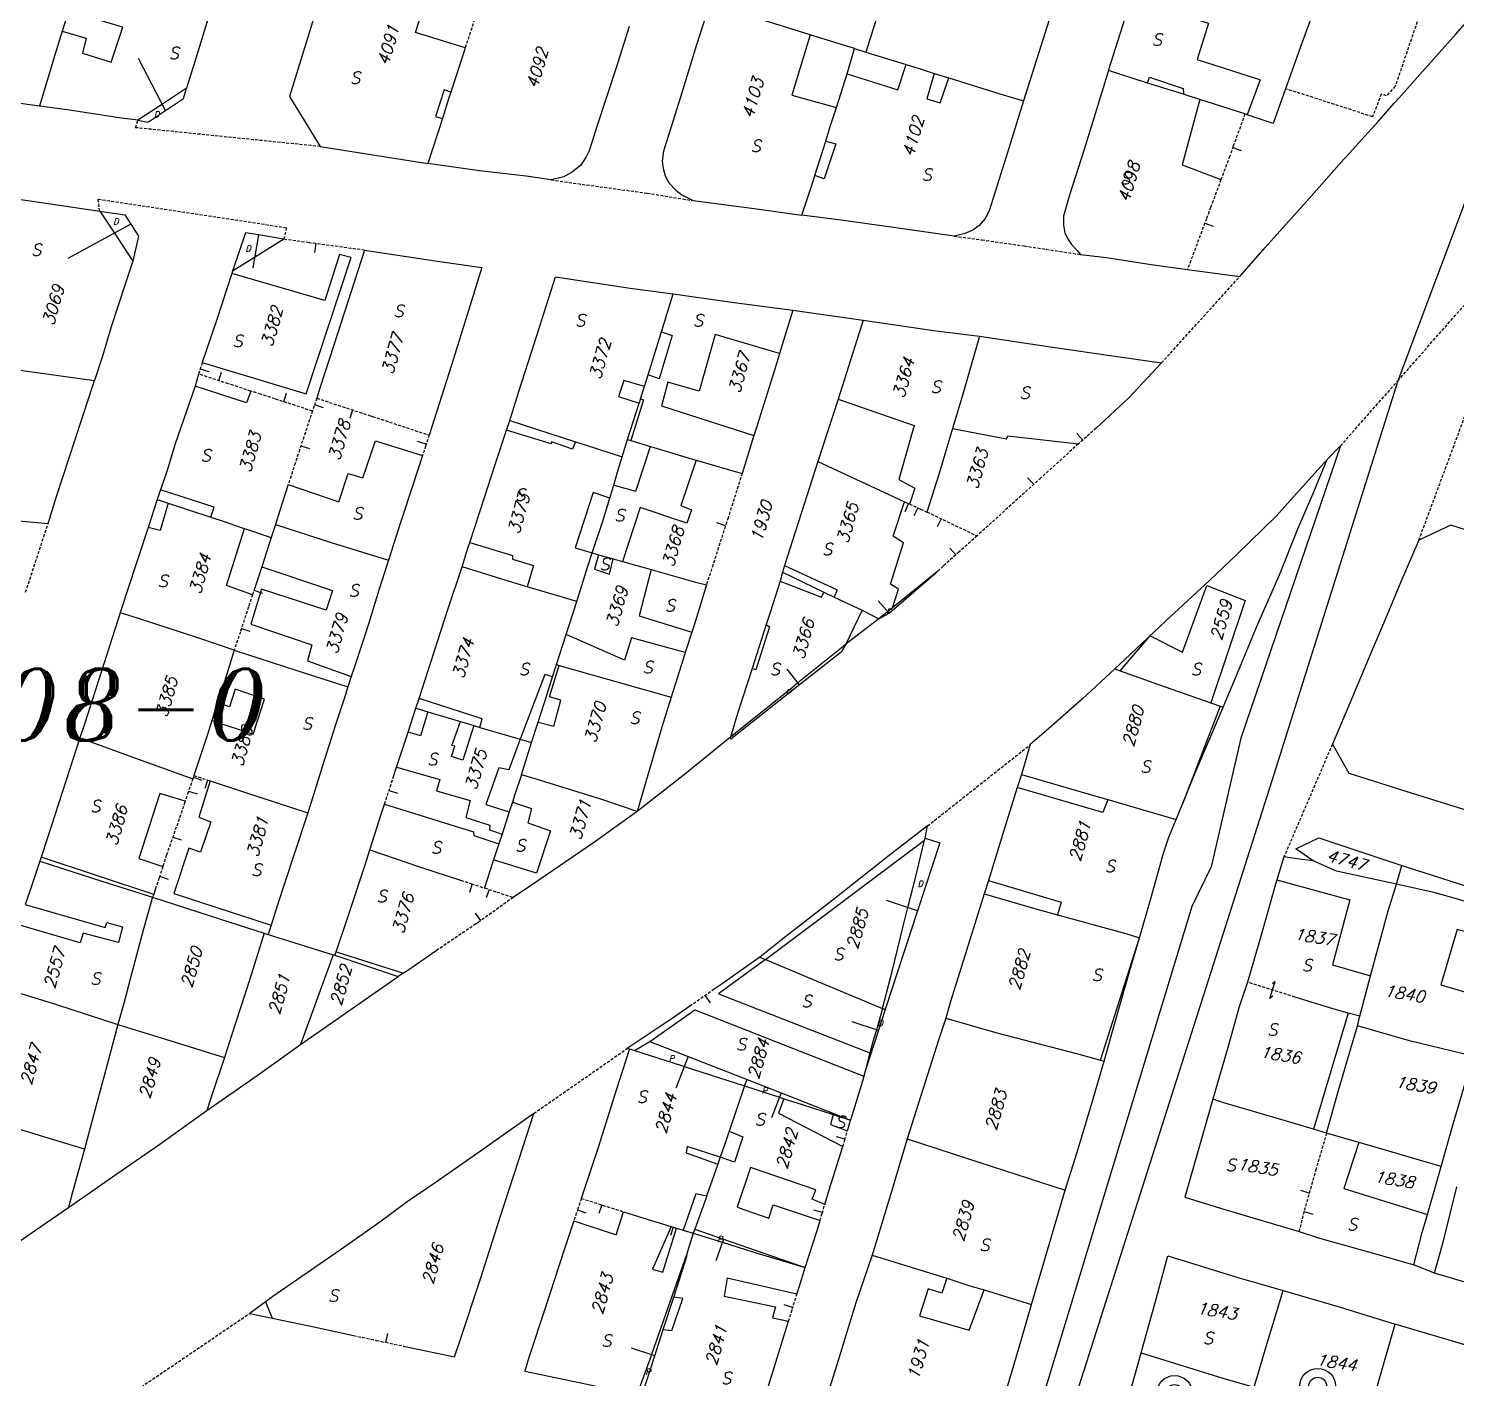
# Model space of a CAD drawing. Extents: x -334462 to -332769, y -29481 to -26664.
# Drawn here: x -333744.9 to -333625, y -28392.5 to -28279.3 of the extents above; entities that cross this region are included whole.
import ezdxf
from ezdxf.enums import TextEntityAlignment as Align

# ---------------------------------------------------------------- set-up
doc = ezdxf.new("R2010")
doc.units = 0
doc.header["$MEASUREMENT"] = 0
doc.linetypes.add('HIDDEN', pattern=[0.375, 0.25, -0.125])
for name, color, linetype in [('17', 7, 'CONTINUOUS'), ('18', 7, 'CONTINUOUS'), ('19', 7, 'CONTINUOUS'), ('DP$DIVIDING$LINE', 7, 'CONTINUOUS'), ('EASEMENT$BOUNDA$', 7, 'CONTINUOUS'), ('ENC$$ST$$A$$TEXT', 7, 'CONTINUOUS'), ('ENCRO$$AREA$TEXT', 7, 'CONTINUOUS'), ('ENCROACHED$WALL', 7, 'CONTINUOUS'), ('MAP$SHEET$BOUND$', 7, 'CONTINUOUS'), ('PARCEL$BOUNDARY', 7, 'CONTINUOUS'), ('PARCEL$NUMBER', 7, 'CONTINUOUS'), ('STATE', 7, 'CONTINUOUS'), ('STRUC$$FOOTPRINT', 7, 'CONTINUOUS')]:
    doc.layers.add(name, color=color, linetype=linetype)
doc.styles.add('ITALICT', font='ITALICT', dxfattribs={"height": 0.2})

# ---------------------------------------------------------------- blocks, each defined once
blk = doc.blocks.new('HOOK')
at = {"layer": '19', "color": 7, "linetype": 'Continuous'}
for p, q in [((0, 0.75), (-0.17, 0.5)), ((0, 0), (0, 0.75)), ((0, -0.75), (0, 0)), ((0.17, -0.5), (0, -0.75))]:
    blk.add_line(p, q, dxfattribs=at)
blk = doc.blocks.new('PUIT')
at = {"layer": 'STATE', "color": 7, "linetype": 'Continuous'}
for radius in [1.5, 0.75]:
    blk.add_circle((0, 0), radius, dxfattribs=at)

msp = doc.modelspace()

# ---------------------------------------------------------------- linework, layer by layer
at = {"layer": '17', "color": 1, "linetype": 'Continuous'}
for p, q in [((-333660.47, -28317.51), (-333660.98, -28316.96)), ((-333668.25, -28320.4), (-333668.57, -28321.08))]:
    msp.add_line(p, q, dxfattribs=at)
at = {"layer": '17', "color": 5, "linetype": 'Continuous'}
for p, q in [((-333637.34, -28376.99), (-333638.06, -28376.79)), ((-333637.78, -28378.55), (-333637.05, -28378.75))]:
    msp.add_line(p, q, dxfattribs=at)
at = {"layer": '18', "color": 1, "linetype": 'Continuous'}
for p, q in [((-333643.76, -28289.25), (-333643.05, -28289.5)), ((-333646.11, -28295.59), (-333645.4, -28295.85)), ((-333720.75, -28297.31), (-333720.85, -28298.06)), ((-333730.44, -28307.82), (-333729.73, -28308.06)), ((-333728.88, -28308.82), (-333728.65, -28308.1)), ((-333723.42, -28310.59), (-333723.19, -28309.88)), ((-333720.84, -28310.82), (-333720.13, -28311.07)), ((-333717.65, -28311.27), (-333717.88, -28311.98)), ((-333656.36, -28313.81), (-333656.86, -28313.25)), ((-333721.99, -28314.29), (-333721.28, -28314.52)), ((-333711.48, -28314.16), (-333712.19, -28313.93)), ((-333670.98, -28319.13), (-333671.3, -28319.82)), ((-333670.21, -28319.49), (-333670.53, -28320.17)), ((-333686.34, -28320.99), (-333687.06, -28320.76)), ((-333667.01, -28323.44), (-333667.51, -28322.88)), ((-333725.93, -28326.41), (-333725.22, -28326.65)), ((-333726.99, -28329.62), (-333726.27, -28329.85)), ((-333731.02, -28342.09), (-333730.31, -28342.35)), ((-333729.82, -28342.33), (-333730.05, -28343.05)), ((-333731.42, -28343.26), (-333730.71, -28343.5)), ((-333714.59, -28343.2), (-333713.87, -28343.42)), ((-333732.75, -28347.12), (-333732.04, -28347.36)), ((-333733.85, -28350.41), (-333733.14, -28350.65)), ((-333707.61, -28351.05), (-333707.84, -28351.76)), ((-333706.2, -28351.51), (-333706.44, -28352.22)), ((-333706.88, -28354.12), (-333707.32, -28353.51)), ((-333688.06, -28360.43), (-333687.64, -28361.04)), ((-333676.32, -28372.48), (-333677.04, -28372.27)), ((-333698.77, -28378.41), (-333698.06, -28378.65)), ((-333696.74, -28377.98), (-333696.97, -28378.7)), ((-333678.21, -28378.63), (-333678.93, -28378.42)), ((-333690.75, -28379.85), (-333690.97, -28380.56)), ((-333680.7, -28386.59), (-333681.41, -28386.37)), ((-333714.85, -28389.52), (-333714.7, -28388.79))]:
    msp.add_line(p, q, dxfattribs=at)
at = {"layer": 'DP$DIVIDING$LINE', "color": 30, "linetype": 'HIDDEN'}
for p, q in [((-333649.74, -28307.33), (-333643.16, -28300.08)), ((-333629.9, -28308.83), (-333621.74, -28299.54)), ((-333634.72, -28314.3), (-333629.9, -28308.83)), ((-333628.14, -28322.21), (-333623.91, -28310.82)), ((-333745.1, -28326.57), (-333743.21, -28320.8)), ((-333669.38, -28346.18), (-333660.76, -28339.36)), ((-333635.4, -28339.33), (-333639.46, -28348.78)), ((-333702.44, -28370.31), (-333694.59, -28364.85)), ((-333736.93, -28394.3), (-333726.29, -28387.09))]:
    msp.add_line(p, q, dxfattribs=at)
for points in [[(-333720.36, -28289.17), (-333735.88, -28287.59), (-333735.68, -28286.96)], [(-333700.98, -28291.97), (-333698.01, -28292.39), (-333692.92, -28293.08), (-333689.05, -28293.71)], [(-333738.88, -28294.59), (-333739.02, -28293.58), (-333723.2, -28295.98), (-333723.43, -28296.95)], [(-333667.15, -28296.69), (-333664.82, -28297), (-333661.27, -28297.51), (-333656.55, -28298.22)]]:
    msp.add_lwpolyline(points, dxfattribs=at)
at = {"layer": 'EASEMENT$BOUNDA$', "color": 3, "linetype": 'HIDDEN'}
msp.add_lwpolyline([(-333631.34, -28261.8), (-333619.64, -28265.92), (-333622.35, -28273.92), (-333623.74, -28275.38), (-333624.91, -28278.53), (-333627.92, -28277.65), (-333630.12, -28284.11), (-333630.85, -28284.92), (-333631.29, -28284.77), (-333632.02, -28286.67), (-333639.32, -28284.32)], dxfattribs=at)
at = {"layer": 'ENC$$ST$$A$$TEXT', "color": 1, "linetype": 'Continuous'}
for p, q in [((-333733.37, -28286.15), (-333735.62, -28281.78)), ((-333736.27, -28295.69), (-333741.56, -28298.56)), ((-333680.12, -28334.35), (-333681.16, -28333.02)), ((-333670.23, -28353.3), (-333672.83, -28352.45)), ((-333673.51, -28363.34), (-333675.71, -28362.62)), ((-333689.49, -28365.54), (-333690.52, -28368.18)), ((-333681.68, -28368.59), (-333682.49, -28370.69)), ((-333686.52, -28380.85), (-333687.16, -28382.69)), ((-333692.27, -28390.64), (-333694.24, -28390.01))]:
    msp.add_line(p, q, dxfattribs=at)
at = {"layer": 'ENCRO$$AREA$TEXT', "color": 5, "linetype": 'Continuous'}
for p, q in [((-333725.56, -28296.58), (-333726.04, -28299.35)), ((-333672.6, -28328.33), (-333673.52, -28327.28))]:
    msp.add_line(p, q, dxfattribs=at)
at = {"layer": 'ENCROACHED$WALL', "color": 5, "linetype": 'Continuous'}
for points in [[(-333723.43, -28296.95), (-333725.56, -28296.58), (-333726.63, -28296.4), (-333727.73, -28299.63)], [(-333673.46, -28328.8), (-333672.6, -28328.33), (-333670.76, -28326.73), (-333668.7, -28324.94)]]:
    msp.add_lwpolyline(points, dxfattribs=at)
at = {"layer": 'MAP$SHEET$BOUND$', "color": 6, "linetype": 'Continuous'}
for points in [[(-333590.75, -28221.98), (-333595.32, -28231.25), (-333608.63, -28259.93), (-333616.91, -28274.23), (-333629.9, -28308.83)], [(-333629.9, -28308.83), (-333640.49, -28342.41), (-333659.97, -28403.46), (-333669.68, -28442.41)]]:
    msp.add_lwpolyline(points, dxfattribs=at)
at = {"layer": 'PARCEL$BOUNDARY', "color": 7, "linetype": 'Continuous'}
for p, q in [((-333675.52, -28280.94), (-333674.57, -28281.25)), ((-333674.57, -28281.25), (-333671.19, -28282.29)), ((-333677.04, -28285.89), (-333676.14, -28283.08)), ((-333668.82, -28283.03), (-333667.59, -28283.41)), ((-333650.91, -28283.84), (-333654.2, -28282.8)), ((-333647.91, -28284.78), (-333650.91, -28283.84)), ((-333642.74, -28286.44), (-333646.53, -28285.22)), ((-333710.11, -28286.83), (-333711.33, -28290.6)), ((-333642.54, -28286.5), (-333642.74, -28286.44)), ((-333720.36, -28289.17), (-333711.33, -28290.6)), ((-333678.85, -28291.61), (-333677.93, -28288.71)), ((-333727.73, -28299.63), (-333727.8, -28299.83)), ((-333647.56, -28299.48), (-333643.16, -28300.08)), ((-333691.72, -28304.71), (-333690.74, -28301.54)), ((-333680.69, -28302.91), (-333681.81, -28306.54)), ((-333680.69, -28302.91), (-333674.8, -28303.74)), ((-333674.8, -28303.74), (-333676.89, -28310.36)), ((-333730.59, -28308.26), (-333730.87, -28309.28)), ((-333693.15, -28309.31), (-333692.84, -28308.34)), ((-333693.47, -28310.35), (-333693.15, -28309.31)), ((-333694.57, -28313.76), (-333693.58, -28310.71)), ((-333676.89, -28310.36), (-333678.59, -28315.61)), ((-333704.73, -28312.97), (-333704.46, -28312.16)), ((-333704.46, -28312.16), (-333698.95, -28313.94)), ((-333683.96, -28313.42), (-333684.95, -28316.6)), ((-333695.01, -28315.21), (-333694.57, -28313.76)), ((-333694.57, -28313.76), (-333694.28, -28313.85)), ((-333694.28, -28313.85), (-333692.63, -28314.34)), ((-333635.84, -28315.43), (-333634.72, -28314.3)), ((-333688.81, -28315.48), (-333684.95, -28316.6)), ((-333678.59, -28315.61), (-333681.39, -28324.34)), ((-333696.06, -28318.67), (-333695.73, -28317.58)), ((-333734.05, -28318.78), (-333734.82, -28321.13)), ((-333734.05, -28318.78), (-333733.13, -28319.1)), ((-333733.13, -28319.1), (-333729.54, -28320.28)), ((-333724.13, -28320.88), (-333724.49, -28321.99)), ((-333726.73, -28321.22), (-333724.49, -28321.99)), ((-333724.49, -28321.99), (-333725.28, -28324.45)), ((-333697.54, -28323.27), (-333697, -28323.43)), ((-333725.28, -28324.45), (-333725.86, -28326.2)), ((-333697, -28323.43), (-333695.78, -28323.77)), ((-333695.78, -28323.77), (-333695, -28323.99)), ((-333695, -28323.99), (-333692.59, -28324.67)), ((-333681.39, -28324.34), (-333681.57, -28324.9)), ((-333681.57, -28324.9), (-333681.77, -28325.65)), ((-333681.57, -28324.9), (-333678.08, -28326.58)), ((-333668.7, -28324.94), (-333672.33, -28327.88)), ((-333698.83, -28327.34), (-333702.99, -28326.11)), ((-333678.08, -28326.58), (-333677.23, -28326.98)), ((-333699.72, -28330.13), (-333698.83, -28327.34)), ((-333677.23, -28326.98), (-333674.86, -28328.09)), ((-333672.33, -28327.88), (-333673.46, -28328.8)), ((-333673.46, -28328.8), (-333676.23, -28330.94)), ((-333674.86, -28328.09), (-333673.46, -28328.8)), ((-333700.52, -28332.65), (-333699.72, -28330.13)), ((-333689.17, -28329.91), (-333689.72, -28331.64)), ((-333682.94, -28329.29), (-333684.12, -28332.96)), ((-333700.86, -28333.67), (-333700.52, -28332.65)), ((-333700.52, -28332.65), (-333700.32, -28332.71)), ((-333700.32, -28332.71), (-333690.91, -28335.38)), ((-333717.76, -28333.64), (-333718.04, -28334.51)), ((-333653.66, -28332.99), (-333653.21, -28333.16)), ((-333728.99, -28335.85), (-333729.47, -28337.34)), ((-333712.99, -28338.31), (-333712.34, -28336.31)), ((-333712.34, -28336.31), (-333712.07, -28335.49)), ((-333712.34, -28336.31), (-333711.33, -28336.61)), ((-333645.61, -28335.85), (-333644.83, -28336.12)), ((-333644.83, -28336.12), (-333644.58, -28336.21)), ((-333711.33, -28336.61), (-333708.59, -28337.42)), ((-333708.59, -28337.42), (-333707.46, -28337.76)), ((-333702.63, -28339.19), (-333702.08, -28337.47)), ((-333707.46, -28337.76), (-333706.97, -28337.91)), ((-333706.97, -28337.91), (-333703.59, -28338.91)), ((-333703.59, -28338.91), (-333702.63, -28339.19)), ((-333703.47, -28341.9), (-333702.63, -28339.19)), ((-333660.76, -28339.36), (-333661.51, -28341.87)), ((-333714.26, -28342.19), (-333713.96, -28341.24)), ((-333661.51, -28341.87), (-333661.86, -28342.96)), ((-333704.24, -28344.19), (-333704.5, -28345.01)), ((-333654.26, -28343.97), (-333648.5, -28345.64)), ((-333648.5, -28345.64), (-333648, -28344.4)), ((-333704.5, -28345.01), (-333705.1, -28346.87)), ((-333705.1, -28346.87), (-333705.37, -28347.69)), ((-333669.63, -28347.37), (-333669.59, -28347.2)), ((-333669.59, -28347.2), (-333669.38, -28346.18)), ((-333705.37, -28347.69), (-333705.81, -28349.03)), ((-333743.8, -28348.81), (-333743.92, -28349.15)), ((-333639.46, -28348.78), (-333640.07, -28350.72)), ((-333630.01, -28351.07), (-333629.56, -28349.5)), ((-333664.28, -28350.76), (-333664.62, -28351.88)), ((-333734.35, -28351.94), (-333734.44, -28352.17)), ((-333734.16, -28351.35), (-333734.35, -28351.94)), ((-333725.07, -28355.17), (-333724.73, -28355.29)), ((-333724.48, -28354.5), (-333724.73, -28355.29)), ((-333724.73, -28355.29), (-333719.27, -28357.01)), ((-333719.13, -28357.03), (-333719.03, -28356.74)), ((-333719.27, -28357.01), (-333722.03, -28364.53)), ((-333719.27, -28357.01), (-333719.13, -28357.03)), ((-333719.13, -28357.03), (-333713.82, -28358.82)), ((-333683.47, -28357.2), (-333683, -28357.4)), ((-333722.03, -28364.53), (-333713.82, -28358.82)), ((-333713.39, -28358.54), (-333713.82, -28358.82)), ((-333633.08, -28362.16), (-333634.06, -28361.89)), ((-333633.29, -28362.96), (-333633.08, -28362.16)), ((-333694.59, -28364.85), (-333694.4, -28364.9)), ((-333694.4, -28364.9), (-333693.99, -28365.03)), ((-333674.22, -28365.22), (-333674.63, -28366.77)), ((-333654.86, -28365.83), (-333654.56, -28365.91)), ((-333674.63, -28366.77), (-333674.74, -28367.17)), ((-333684.74, -28368), (-333686.03, -28371.81)), ((-333677.31, -28370.4), (-333675.85, -28370.87)), ((-333676.11, -28371.78), (-333675.85, -28370.87)), ((-333635.89, -28371.96), (-333636.98, -28371.63)), ((-333633.18, -28372.75), (-333635.89, -28371.96)), ((-333686.99, -28374.56), (-333687.94, -28377.26)), ((-333686.79, -28373.99), (-333686.99, -28374.56)), ((-333660.66, -28386.35), (-333657.84, -28376.75)), ((-333690.45, -28379.94), (-333689.89, -28380.11)), ((-333689.89, -28380.11), (-333689.05, -28380.37)), ((-333689.05, -28380.37), (-333689.62, -28382.17)), ((-333688.92, -28380.01), (-333689.05, -28380.37)), ((-333674.03, -28382.2), (-333667.76, -28384.14)), ((-333626.82, -28383.72), (-333628.56, -28383.01)), ((-333664.64, -28385.11), (-333660.66, -28386.35)), ((-333724.95, -28386.12), (-333726.29, -28387.09)), ((-333726.29, -28387.09), (-333724.4, -28387.48))]:
    msp.add_line(p, q, dxfattribs=at)
at = {"layer": 'PARCEL$BOUNDARY', "color": 2, "linetype": 'HIDDEN'}
for p, q in [((-333687.29, -28359.89), (-333689.35, -28361.32)), ((-333638.53, -28360.54), (-333642.53, -28359.29))]:
    msp.add_line(p, q, dxfattribs=at)
at = {"layer": 'PARCEL$BOUNDARY', "color": 7, "linetype": 'Continuous'}
for points in [[(-333670.92, -28269.64), (-333672.06, -28273.45), (-333673.43, -28277.62), (-333674.57, -28281.25)], [(-333670.92, -28269.64), (-333667.76, -28270.66), (-333661.31, -28272.72), (-333660.21, -28273.06), (-333659.72, -28273.37), (-333659.2, -28273.84), (-333658.8, -28274.55), (-333658.58, -28275.21), (-333658.51, -28275.94), (-333658.65, -28276.83), (-333659.54, -28279.69), (-333661.32, -28285.34)], [(-333718.7, -28271.19), (-333722.95, -28284.98), (-333720.36, -28289.17)], [(-333728.34, -28274.2), (-333729.57, -28277.76), (-333730.72, -28281.5), (-333731.6, -28284.28)], [(-333635.93, -28274.68), (-333636.36, -28276.1), (-333637.98, -28280.59), (-333638.1, -28280.9), (-333639.32, -28284.32)], [(-333687.67, -28277.16), (-333688.77, -28280.64), (-333690.12, -28285.04), (-333691.54, -28289.57), (-333691.67, -28290.41), (-333691.59, -28291.02), (-333691.41, -28291.63), (-333691.07, -28292.24), (-333690.52, -28292.83), (-333690, -28293.23), (-333689.05, -28293.71)], [(-333679.25, -28279.79), (-333683.91, -28278.34), (-333687.67, -28277.16)], [(-333654.2, -28282.8), (-333652.99, -28279.01), (-333652.29, -28276.78)], [(-333643.16, -28300.08), (-333641.05, -28297.63), (-333637.36, -28293.54), (-333634.4, -28290.21), (-333633.93, -28289.69), (-333632.96, -28288.62), (-333631.54, -28287.05), (-333630.22, -28285.53), (-333629.8, -28285.08), (-333628.06, -28283.13), (-333625.02, -28279.74), (-333622.58, -28276.95)], [(-333741.5, -28277.82), (-333741.53, -28277.93), (-333742.02, -28279.49)], [(-333742.02, -28279.49), (-333742.78, -28281.94), (-333743.94, -28285.79)], [(-333694.44, -28279.11), (-333695.52, -28282.57), (-333697.12, -28287.4), (-333697.78, -28289.53), (-333698.07, -28290.08), (-333698.52, -28290.75), (-333699.18, -28291.3), (-333699.92, -28291.72), (-333700.98, -28291.97)], [(-333675.52, -28280.94), (-333679.07, -28279.85), (-333679.25, -28279.79)], [(-333708.19, -28280.88), (-333708.29, -28281.18), (-333709.4, -28284.6)], [(-333676.14, -28283.08), (-333675.95, -28282.47), (-333675.52, -28280.94)], [(-333671.19, -28282.29), (-333670, -28282.65), (-333668.82, -28283.03)], [(-333667.59, -28283.41), (-333663.32, -28284.75), (-333661.32, -28285.34)], [(-333654.2, -28282.8), (-333655.1, -28285.69), (-333656.24, -28289.43), (-333657.48, -28293.24), (-333657.97, -28295), (-333657.98, -28295.78), (-333657.85, -28296.43), (-333657.6, -28296.92), (-333657.29, -28297.38), (-333656.82, -28297.89), (-333656.55, -28298.22)], [(-333743.94, -28285.79), (-333749.18, -28285.06), (-333753.32, -28284.47)], [(-333731.6, -28284.28), (-333733.69, -28285.66), (-333734.17, -28285.98), (-333735.68, -28286.96)], [(-333709.4, -28284.6), (-333709.56, -28285.08), (-333710.11, -28286.83)], [(-333646.53, -28285.22), (-333647.5, -28284.91), (-333647.91, -28284.78)], [(-333639.32, -28284.32), (-333640.37, -28287.25), (-333642.54, -28286.5)], [(-333735.68, -28286.96), (-333737.04, -28286.78), (-333741.62, -28286.1), (-333743.94, -28285.79)], [(-333677.93, -28288.71), (-333677.55, -28287.49), (-333677.04, -28285.89)], [(-333661.32, -28285.34), (-333662.93, -28290.48), (-333664.21, -28294.57), (-333664.54, -28295.22), (-333665.05, -28295.81), (-333665.57, -28296.19), (-333666.26, -28296.48), (-333667.15, -28296.69)], [(-333700.98, -28291.97), (-333703.09, -28291.67), (-333707, -28291.2), (-333711.33, -28290.6)], [(-333679.95, -28294.94), (-333678.97, -28291.98), (-333678.85, -28291.61)], [(-333748.82, -28293.14), (-333744.52, -28293.75), (-333738.88, -28294.59)], [(-333689.05, -28293.71), (-333683.94, -28294.37), (-333679.95, -28294.94)], [(-333738.88, -28294.59), (-333737.59, -28296.53), (-333736.11, -28298.79)], [(-333667.15, -28296.69), (-333672.44, -28295.95), (-333676.65, -28295.35), (-333679.95, -28294.94)], [(-333723.43, -28296.95), (-333725.89, -28298.48), (-333727.73, -28299.63)], [(-333716.64, -28297.87), (-333717.77, -28301.33), (-333719.22, -28305.83), (-333720.39, -28309.44), (-333720.66, -28310.29)], [(-333716.64, -28297.87), (-333710.51, -28298.78), (-333706.79, -28299.31), (-333707.92, -28302.94), (-333709.36, -28307.52), (-333711.22, -28313.39)], [(-333736.11, -28298.79), (-333736.71, -28300.64), (-333737.91, -28304.29), (-333738.64, -28306.75), (-333739.33, -28308.81)], [(-333656.55, -28298.22), (-333654.37, -28298.49), (-333650.61, -28299.07), (-333647.56, -28299.48)], [(-333727.8, -28299.83), (-333729.06, -28303.69), (-333730.27, -28307.3)], [(-333704.46, -28312.16), (-333703.72, -28309.81), (-333702.35, -28305.56), (-333700.62, -28300.1), (-333694.34, -28301.05), (-333690.74, -28301.54)], [(-333690.74, -28301.54), (-333685.61, -28302.25), (-333680.69, -28302.91)], [(-333674.8, -28303.74), (-333668.66, -28304.63), (-333665.01, -28305.09)], [(-333692.84, -28308.34), (-333691.89, -28305.26), (-333691.72, -28304.71)], [(-333665.01, -28305.09), (-333666.49, -28310.15), (-333667.29, -28312.83)], [(-333665.01, -28305.09), (-333659.06, -28305.97), (-333653.65, -28306.77), (-333649.74, -28307.33)], [(-333681.81, -28306.54), (-333682.1, -28307.48), (-333683.7, -28312.57), (-333683.96, -28313.42)], [(-333649.74, -28307.33), (-333652.49, -28310.26), (-333655.24, -28312.79)], [(-333747.13, -28307.71), (-333744.97, -28308.02), (-333739.33, -28308.81)], [(-333743.21, -28320.8), (-333742.51, -28318.53), (-333739.33, -28308.81)], [(-333730.87, -28309.28), (-333732.54, -28314.11), (-333733.24, -28316.44), (-333733.78, -28317.97)], [(-333693.58, -28310.71), (-333693.52, -28310.53), (-333693.47, -28310.35)], [(-333707.82, -28322.39), (-333706.98, -28319.83), (-333705.65, -28315.77), (-333704.73, -28312.97)], [(-333667.29, -28312.83), (-333668.45, -28316.68), (-333669.43, -28319.84)], [(-333698.95, -28313.94), (-333698.12, -28314.21), (-333695.01, -28315.21)], [(-333692.63, -28314.34), (-333689.41, -28315.31), (-333688.81, -28315.48)], [(-333634.72, -28314.3), (-333643.07, -28338.83), (-333645.58, -28349.61), (-333647.2, -28352.95), (-333660.24, -28395.86), (-333663.57, -28404.65), (-333667.52, -28411.53), (-333669.19, -28421.64), (-333670.16, -28425.76), (-333672.85, -28435.91), (-333676.52, -28444.54), (-333676.92, -28445.26), (-333678.66, -28448.13)], [(-333711.78, -28315.11), (-333712.59, -28317.59), (-333713.6, -28320.63), (-333714.64, -28323.88)], [(-333695.73, -28317.58), (-333695.43, -28316.59), (-333695.01, -28315.21)], [(-333678.59, -28315.61), (-333672.22, -28318.57), (-333671.31, -28318.99)], [(-333635.84, -28315.43), (-333638.41, -28318.28), (-333640.13, -28320.2), (-333643.43, -28323.41), (-333645.7, -28325.58), (-333649.41, -28329), (-333652.86, -28332.24), (-333653.66, -28332.99)], [(-333644.58, -28336.21), (-333643.51, -28333.69), (-333641.76, -28329.51), (-333639.85, -28325.11), (-333638.31, -28321.25), (-333636.96, -28318.16), (-333635.84, -28315.43)], [(-333733.78, -28317.97), (-333733.8, -28318.04), (-333734.05, -28318.78)], [(-333723.05, -28317.52), (-333723.77, -28319.72), (-333724.13, -28320.88)], [(-333697.54, -28323.27), (-333696.65, -28320.6), (-333696.06, -28318.67)], [(-333752.84, -28319.86), (-333745.67, -28320.58), (-333743.21, -28320.8)], [(-333729.54, -28320.28), (-333728.42, -28320.65), (-333726.84, -28321.19), (-333726.73, -28321.22)], [(-333724.13, -28320.88), (-333719.45, -28322.39), (-333714.64, -28323.88)], [(-333734.82, -28321.13), (-333735.63, -28323.61), (-333736.65, -28326.73), (-333737.15, -28328.29)], [(-333635.4, -28339.33), (-333634.01, -28341.75), (-333628.78, -28343.4), (-333620.99, -28345.83), (-333618.39, -28346.79), (-333613.12, -28348.48), (-333611.53, -28348.97), (-333608.95, -28347.77), (-333607.75, -28344.03), (-333606.39, -28339.6), (-333605.81, -28337.55), (-333604.72, -28334.08), (-333603.65, -28330.52), (-333603.57, -28330.18), (-333603.87, -28329.55), (-333604.98, -28327.31), (-333606.03, -28327.01), (-333611.39, -28325.44), (-333614.43, -28324.42), (-333619.66, -28322.79), (-333625.45, -28320.93), (-333628.14, -28322.21)], [(-333708.45, -28324.43), (-333707.97, -28322.86), (-333707.82, -28322.39)], [(-333698.83, -28327.34), (-333697.91, -28324.38), (-333697.54, -28323.27)], [(-333628.14, -28322.21), (-333629.58, -28325.49), (-333631.19, -28329.4), (-333632.02, -28331.35), (-333633.7, -28335.35), (-333635.4, -28339.33)], [(-333714.64, -28323.88), (-333715.44, -28326.4), (-333716.32, -28329.24), (-333717.49, -28332.83), (-333717.76, -28333.64)], [(-333712.07, -28335.49), (-333711.06, -28332.35), (-333709.66, -28328.01), (-333708.45, -28324.43)], [(-333702.99, -28326.11), (-333704.75, -28325.59), (-333708.45, -28324.43)], [(-333692.59, -28324.67), (-333688.87, -28325.72), (-333687.94, -28325.94)], [(-333681.77, -28325.65), (-333682.6, -28328.26), (-333682.94, -28329.29)], [(-333687.94, -28325.94), (-333688.96, -28329.25), (-333689.17, -28329.91)], [(-333737.15, -28328.29), (-333740.12, -28337.56), (-333740.55, -28338.8)], [(-333727.58, -28331.43), (-333730.56, -28330.44), (-333735.72, -28328.76), (-333737.15, -28328.29)], [(-333727.58, -28331.43), (-333728.25, -28333.53), (-333728.47, -28334.24), (-333728.99, -28335.85)], [(-333727.58, -28331.43), (-333722.42, -28333.11), (-333720.94, -28333.59), (-333718.04, -28334.51)], [(-333689.72, -28331.64), (-333689.75, -28331.73), (-333690.07, -28332.71), (-333690.91, -28335.38)], [(-333676.23, -28330.94), (-333676.63, -28331.26), (-333680.26, -28334.17), (-333680.73, -28334.56), (-333685.93, -28338.74)], [(-333702.08, -28337.47), (-333701.35, -28335.21), (-333700.86, -28333.67)], [(-333684.12, -28332.96), (-333685.33, -28336.75), (-333685.93, -28338.74)], [(-333653.66, -28332.99), (-333656.41, -28335.54), (-333659.43, -28338.21), (-333660.76, -28339.36)], [(-333653.21, -28333.16), (-333650, -28334.32), (-333645.61, -28335.85)], [(-333718.04, -28334.51), (-333718.39, -28335.59), (-333719.09, -28337.71), (-333720.17, -28341.13), (-333721.08, -28344.01), (-333721.41, -28345.09)], [(-333690.91, -28335.38), (-333691.69, -28337.9), (-333693.76, -28344.96)], [(-333648, -28344.4), (-333646.93, -28341.73), (-333645.61, -28338.64), (-333644.58, -28336.21)], [(-333729.47, -28337.34), (-333729.84, -28338.5), (-333730.97, -28341.96)], [(-333740.55, -28338.8), (-333741.73, -28342.43), (-333743.27, -28347.17), (-333743.8, -28348.81)], [(-333740.55, -28338.8), (-333736.49, -28340.26), (-333731.06, -28342.22)], [(-333713.96, -28341.24), (-333713.88, -28340.99), (-333712.99, -28338.31)], [(-333685.93, -28338.74), (-333689.94, -28341.97), (-333693.76, -28344.96)], [(-333729.61, -28342.4), (-333726.9, -28343.29), (-333721.41, -28345.09)], [(-333703.47, -28341.9), (-333704.03, -28343.54), (-333704.24, -28344.19)], [(-333693.76, -28344.96), (-333696.73, -28343.97), (-333702.32, -28342.24), (-333703.47, -28341.9)], [(-333661.51, -28341.87), (-333654.96, -28343.76), (-333654.26, -28343.97)], [(-333661.86, -28342.96), (-333662.88, -28346.19), (-333664.28, -28350.76)], [(-333716.2, -28348.2), (-333715.19, -28345.04), (-333714.96, -28344.35)], [(-333721.41, -28345.09), (-333722.59, -28348.63), (-333723.97, -28352.9), (-333724.48, -28354.5)], [(-333693.76, -28344.96), (-333697.44, -28347.59), (-333702.55, -28351.11), (-333704.16, -28352.18)], [(-333651.59, -28355.56), (-333650.66, -28352.38), (-333649.57, -28348.48), (-333649.13, -28347.12), (-333648.5, -28345.64)], [(-333669.38, -28346.18), (-333672.73, -28348.76), (-333677.04, -28352.16), (-333681.27, -28355.47), (-333683.47, -28357.2)], [(-333637.01, -28349.12), (-333638.46, -28348.1), (-333636.54, -28347.18), (-333629.56, -28349.5)], [(-333719.03, -28356.74), (-333718.11, -28354.02), (-333716.6, -28349.44), (-333716.2, -28348.2)], [(-333716.2, -28348.2), (-333711.94, -28349.63), (-333708.58, -28350.73)], [(-333673.16, -28361.49), (-333672.33, -28358.28), (-333671.43, -28354.6), (-333671.03, -28353.04), (-333670.43, -28350.66), (-333669.63, -28347.37)], [(-333743.92, -28349.15), (-333744.77, -28351.73), (-333745.13, -28352.79)], [(-333743.92, -28349.15), (-333738.69, -28350.82), (-333734.44, -28352.17)], [(-333705.81, -28349.03), (-333706.12, -28349.97), (-333706.57, -28351.39)], [(-333637.01, -28349.12), (-333638.15, -28348.97), (-333639.46, -28348.78)], [(-333630.01, -28351.07), (-333635.05, -28349.98), (-333637.01, -28349.12)], [(-333629.56, -28349.5), (-333627.11, -28350.28), (-333622.5, -28351.76), (-333617.97, -28353.25), (-333613.47, -28354.68), (-333606.92, -28356.73), (-333602.69, -28358.1), (-333597.98, -28359.67)], [(-333640.07, -28350.72), (-333640.18, -28351.06), (-333641.33, -28355.15), (-333642.53, -28359.29)], [(-333664.62, -28351.88), (-333665.98, -28356.2), (-333667.46, -28360.92), (-333667.85, -28362.32)], [(-333664.62, -28351.88), (-333659.89, -28353.26), (-333658.47, -28353.65)], [(-333632.19, -28358.76), (-333630.72, -28353.31), (-333630.01, -28351.07)], [(-333620.28, -28354.04), (-333620.52, -28353.85), (-333622.64, -28353.02), (-333624.78, -28352.36), (-333626.77, -28351.81), (-333630.01, -28351.07)], [(-333734.44, -28352.17), (-333735.24, -28354.94), (-333736.17, -28358.4), (-333736.84, -28360.97), (-333737.36, -28362.84)], [(-333734.44, -28352.17), (-333728.73, -28354.01), (-333725.07, -28355.17)], [(-333658.47, -28353.65), (-333652.74, -28355.21), (-333651.59, -28355.56)], [(-333725.07, -28355.17), (-333726.31, -28359.13), (-333727.81, -28363.78), (-333728.4, -28365.62)], [(-333654.56, -28365.91), (-333653.64, -28362.61), (-333652.35, -28358.11), (-333651.59, -28355.56)], [(-333710.62, -28356.65), (-333710.63, -28356.66), (-333712.93, -28358.26), (-333713.39, -28358.54)], [(-333683.47, -28357.2), (-333686.62, -28359.43), (-333687.29, -28359.89)], [(-333683, -28357.4), (-333678.59, -28359.24), (-333673.16, -28361.49)], [(-333633.08, -28362.16), (-333632.63, -28360.36), (-333632.19, -28358.76)], [(-333747.44, -28359.67), (-333742.51, -28361.18), (-333737.36, -28362.84)], [(-333642.53, -28359.29), (-333643.21, -28361.37), (-333644.18, -28364.77), (-333645.42, -28369.1)], [(-333689.35, -28361.32), (-333690.75, -28362.29), (-333694.59, -28364.85)], [(-333673.16, -28361.49), (-333673.68, -28363.28), (-333673.89, -28363.99), (-333674.22, -28365.22)], [(-333634.06, -28361.89), (-333635.54, -28361.48), (-333638.53, -28360.54)], [(-333737.36, -28362.84), (-333738.28, -28366.32), (-333739.47, -28370.69), (-333740.15, -28373.3)], [(-333737.36, -28362.84), (-333732.9, -28364.21), (-333728.4, -28365.62)], [(-333667.85, -28362.32), (-333668.46, -28364.17), (-333671.09, -28372.45)], [(-333667.85, -28362.32), (-333663.57, -28363.54), (-333656.89, -28365.28), (-333654.86, -28365.83)], [(-333635.89, -28371.96), (-333634.91, -28368.47), (-333633.29, -28362.96)], [(-333623.6, -28365.5), (-333628.93, -28364.22), (-333633.29, -28362.96)], [(-333729.88, -28370.05), (-333725.65, -28367.13), (-333722.03, -28364.53)], [(-333694.4, -28364.9), (-333695.5, -28368.26), (-333697.04, -28373.16), (-333698.45, -28377.44)], [(-333693.99, -28365.03), (-333690.03, -28366.3), (-333689.81, -28366.37), (-333684.74, -28368)], [(-333728.4, -28365.62), (-333729.56, -28369.04), (-333729.88, -28370.05)], [(-333657.84, -28376.75), (-333656.82, -28373.56), (-333655.53, -28369.28), (-333654.56, -28365.91)], [(-333626.27, -28374.77), (-333625.29, -28371.3), (-333624.36, -28368.16), (-333623.6, -28365.5)], [(-333674.74, -28367.17), (-333674.85, -28367.59), (-333675.85, -28370.87)], [(-333684.74, -28368), (-333681.81, -28368.95), (-333681.44, -28369.07)], [(-333740.15, -28373.3), (-333745.77, -28371.6), (-333750.83, -28370.01)], [(-333681.44, -28369.07), (-333679.92, -28369.56), (-333677.31, -28370.4)], [(-333645.42, -28369.1), (-333647.79, -28377.34), (-333644.43, -28378.37), (-333638.2, -28380.21)], [(-333636.98, -28371.63), (-333638.78, -28371.09), (-333644.51, -28369.41), (-333645.42, -28369.1)], [(-333741.51, -28378.19), (-333737.82, -28375.64), (-333733.92, -28372.94), (-333729.88, -28370.05)], [(-333702.44, -28370.31), (-333706.64, -28373.28), (-333710.72, -28376.12), (-333713.06, -28377.74), (-333715.36, -28379.44), (-333718.68, -28381.76), (-333724.34, -28385.67), (-333724.95, -28386.12)], [(-333713.37, -28389.83), (-333709.09, -28390.73), (-333708.59, -28389.26), (-333706.91, -28384.2), (-333705.28, -28379.11), (-333703.7, -28374.2), (-333702.44, -28370.31)], [(-333686.03, -28371.81), (-333686.32, -28372.65), (-333686.79, -28373.99)], [(-333740.15, -28373.3), (-333741.17, -28376.92), (-333741.51, -28378.19)], [(-333678.01, -28377.95), (-333677.64, -28376.71), (-333676.49, -28373.08)], [(-333671.09, -28372.45), (-333672.31, -28376.49), (-333674.03, -28382.2)], [(-333671.09, -28372.45), (-333666.1, -28374.05), (-333657.84, -28376.75)], [(-333626.27, -28374.77), (-333632.68, -28372.9), (-333633.18, -28372.75)], [(-333627.42, -28378.79), (-333626.74, -28376.44), (-333626.27, -28374.77)], [(-333626.82, -28383.72), (-333626.08, -28380.99), (-333624.94, -28376.48)], [(-333748.05, -28382.71), (-333744.28, -28380.11), (-333741.51, -28378.19)], [(-333687.94, -28377.26), (-333687.98, -28377.38), (-333688.92, -28380.01)], [(-333699.07, -28379.31), (-333699.88, -28381.76), (-333701.46, -28386.56), (-333702.87, -28390.79), (-333703.18, -28391.94), (-333698.5, -28392.93), (-333693.79, -28393.92)], [(-333694.91, -28378.56), (-333692.83, -28379.21), (-333690.92, -28379.79)], [(-333679.67, -28383.24), (-333678.69, -28380.23), (-333678.41, -28379.3)], [(-333628.56, -28383.01), (-333627.85, -28380.31), (-333627.42, -28378.79)], [(-333689.05, -28380.37), (-333686.61, -28381.12), (-333683.96, -28381.95), (-333679.67, -28383.24)], [(-333638.2, -28380.21), (-333636.48, -28380.78), (-333631.85, -28382.07), (-333628.56, -28383.01)], [(-333689.62, -28382.17), (-333691.19, -28386.63), (-333692.57, -28390.55), (-333692.71, -28390.96), (-333693.79, -28393.92)], [(-333674.03, -28382.2), (-333675.4, -28386.21), (-333676.99, -28391.41), (-333678.76, -28397), (-333672.63, -28398.28), (-333667.71, -28399.4)], [(-333651.44, -28390.4), (-333650.16, -28385.77), (-333649.21, -28382.26), (-333643.41, -28384.04), (-333639.54, -28385.18)], [(-333680.35, -28385.47), (-333680.14, -28384.8), (-333679.67, -28383.24)], [(-333667.76, -28384.14), (-333665.84, -28384.77), (-333664.64, -28385.11)], [(-333607.49, -28389.39), (-333607.76, -28389.31), (-333609.72, -28388.73), (-333614.85, -28387.2), (-333621.74, -28385.21), (-333626.82, -28383.72)], [(-333641.97, -28393.27), (-333640.97, -28389.87), (-333640.18, -28387.29), (-333639.54, -28385.18)], [(-333639.54, -28385.18), (-333634.84, -28386.55), (-333630.14, -28387.98)], [(-333663.62, -28396.51), (-333662.77, -28393.62), (-333661.54, -28389.46), (-333660.66, -28386.35)], [(-333724.4, -28387.48), (-333721.16, -28388.17), (-333717.58, -28388.94)], [(-333693.36, -28394.01), (-333692.76, -28394.14), (-333686.37, -28395.46), (-333683.69, -28396.04), (-333682.72, -28393.08), (-333681.42, -28388.92), (-333681.05, -28387.75)], [(-333630.14, -28387.98), (-333630.07, -28388), (-333624.87, -28389.54), (-333620.46, -28390.86)], [(-333653.56, -28398.03), (-333652.78, -28395.22), (-333651.44, -28390.4)], [(-333651.44, -28390.4), (-333644.6, -28392.52), (-333641.97, -28393.27)]]:
    msp.add_lwpolyline(points, dxfattribs=at)
at = {"layer": 'PARCEL$BOUNDARY', "color": 2, "linetype": 'HIDDEN'}
for points in [[(-333706.42, -28275.21), (-333707.05, -28277.34), (-333707.31, -28278.15), (-333708.19, -28280.88)], [(-333642.74, -28286.44), (-333643.72, -28289.15), (-333644.02, -28289.98), (-333644.75, -28291.95)], [(-333644.75, -28291.95), (-333645.62, -28294.28), (-333645.97, -28295.23), (-333647.56, -28299.48)], [(-333716.64, -28297.87), (-333721.31, -28297.24), (-333723.43, -28296.95)], [(-333730.27, -28307.3), (-333730.39, -28307.67), (-333730.59, -28308.26)], [(-333726.2, -28309.69), (-333728.07, -28309.08), (-333730.59, -28308.26)], [(-333721.03, -28311.37), (-333724.17, -28310.35), (-333725.37, -28309.96), (-333726.2, -28309.69)], [(-333720.66, -28310.29), (-333720.88, -28310.94), (-333721.03, -28311.37)], [(-333720.66, -28310.29), (-333716.16, -28311.76), (-333715.98, -28311.82), (-333711.22, -28313.39)], [(-333721.03, -28311.37), (-333722.1, -28314.62), (-333722.47, -28315.74), (-333723.05, -28317.52)], [(-333711.22, -28313.39), (-333711.52, -28314.29), (-333711.78, -28315.11)], [(-333655.24, -28312.79), (-333655.8, -28313.3), (-333656.05, -28313.54), (-333656.71, -28314.13)], [(-333656.71, -28314.13), (-333659.87, -28316.97), (-333664.03, -28320.76), (-333665.23, -28321.85)], [(-333684.95, -28316.6), (-333686.12, -28320.29), (-333686.13, -28320.32), (-333687.94, -28325.94)], [(-333671.31, -28318.99), (-333671.23, -28319.02), (-333670.91, -28319.17)], [(-333670.91, -28319.17), (-333669.97, -28319.59), (-333669.43, -28319.84)], [(-333669.43, -28319.84), (-333668.09, -28320.48), (-333665.23, -28321.85)], [(-333665.23, -28321.85), (-333666.73, -28323.19), (-333668.06, -28324.38), (-333668.53, -28324.8), (-333668.7, -28324.94)], [(-333726.06, -28326.79), (-333726.4, -28327.81), (-333727.07, -28329.89), (-333727.58, -28331.43)], [(-333725.86, -28326.2), (-333725.99, -28326.58), (-333726.06, -28326.79)], [(-333731.06, -28342.22), (-333731.45, -28343.35), (-333731.71, -28344.1)], [(-333730.97, -28341.96), (-333731.01, -28342.08), (-333731.06, -28342.22)], [(-333730.97, -28341.96), (-333729.86, -28342.32), (-333729.61, -28342.4)], [(-333714.96, -28344.35), (-333714.73, -28343.63), (-333714.26, -28342.19)], [(-333731.71, -28344.1), (-333731.73, -28344.19), (-333732.21, -28345.6), (-333732.45, -28346.28), (-333733.27, -28348.62), (-333733.58, -28349.59)], [(-333733.58, -28349.59), (-333733.89, -28350.55), (-333734.16, -28351.35)], [(-333708.58, -28350.73), (-333707.69, -28351.03), (-333706.57, -28351.39)], [(-333706.57, -28351.39), (-333705.54, -28351.73), (-333704.16, -28352.18)], [(-333704.16, -28352.18), (-333707.15, -28354.31), (-333707.3, -28354.41), (-333710.62, -28356.65)], [(-333676.49, -28373.08), (-333676.33, -28372.53), (-333676.11, -28371.78)], [(-333635.89, -28371.96), (-333636.77, -28374.97), (-333637.78, -28378.54), (-333638.2, -28380.21)], [(-333698.45, -28377.44), (-333698.73, -28378.3), (-333699.07, -28379.31)], [(-333698.45, -28377.44), (-333696.29, -28378.12), (-333694.91, -28378.56)], [(-333678.41, -28379.3), (-333678.23, -28378.7), (-333678.01, -28377.95)], [(-333690.92, -28379.79), (-333690.72, -28379.86), (-333690.45, -28379.94)], [(-333681.05, -28387.75), (-333680.74, -28386.73), (-333680.35, -28385.47)], [(-333717.58, -28388.94), (-333715.67, -28389.35), (-333715.25, -28389.44), (-333713.37, -28389.83)]]:
    msp.add_lwpolyline(points, dxfattribs=at)
at = {"layer": 'STRUC$$FOOTPRINT', "color": 1, "linetype": 'Continuous'}
for p, q in [((-333674.86, -28328.09), (-333676.23, -28330.94)), ((-333644.83, -28336.12), (-333648, -28344.4)), ((-333683, -28357.4), (-333669.63, -28347.37)), ((-333734.35, -28351.94), (-333743.8, -28348.81)), ((-333654.86, -28365.83), (-333651.59, -28355.56)), ((-333719.03, -28356.74), (-333713.39, -28358.54)), ((-333673.16, -28361.49), (-333672.94, -28361.6)), ((-333634.06, -28361.89), (-333636.98, -28371.63)), ((-333693.99, -28365.03), (-333692.7, -28364.28)), ((-333684.74, -28368), (-333684.54, -28367.47)), ((-333724.95, -28386.12), (-333724.4, -28387.48)), ((-333691.57, -28388.44), (-333690.69, -28385.72)), ((-333632.45, -28396.03), (-333630.14, -28387.98))]:
    msp.add_line(p, q, dxfattribs=at)
for points in [[(-333708.19, -28280.88), (-333712.38, -28279.61), (-333710.54, -28273.86)], [(-333652.29, -28276.78), (-333645.8, -28278.81), (-333646.74, -28281.86), (-333641.69, -28283.49), (-333641.47, -28283.56), (-333642.54, -28286.5)], [(-333742.02, -28279.49), (-333740.03, -28280.09), (-333740.34, -28281.34), (-333737.92, -28282.08), (-333736.95, -28279.14), (-333741.5, -28277.82)], [(-333679.25, -28279.79), (-333680.78, -28284.87), (-333677.04, -28285.89)], [(-333676.14, -28283.08), (-333671.88, -28284.4), (-333671.19, -28282.29)], [(-333668.82, -28283.03), (-333669.44, -28285.17), (-333668.32, -28285.5), (-333667.59, -28283.41)], [(-333650.91, -28283.84), (-333650.75, -28283.34), (-333647.92, -28284.29), (-333647.91, -28284.78)], [(-333735.68, -28286.96), (-333734.85, -28287.13), (-333734.79, -28287.09), (-333733.37, -28286.15), (-333731.85, -28285.14), (-333731.6, -28284.28)], [(-333709.4, -28284.6), (-333709.96, -28284.42), (-333710.69, -28286.66), (-333710.11, -28286.83)], [(-333646.53, -28285.22), (-333648, -28290.71), (-333644.75, -28291.95)], [(-333677.93, -28288.71), (-333677.09, -28288.94), (-333678.06, -28291.89), (-333678.85, -28291.61)], [(-333738.88, -28294.59), (-333736.77, -28294.9), (-333736.77, -28294.91), (-333736.27, -28295.69), (-333735.63, -28296.69), (-333736.11, -28298.79)], [(-333730.27, -28307.3), (-333721.55, -28309.92), (-333717.78, -28298.47), (-333718.75, -28298.24), (-333719.98, -28302.1), (-333727.8, -28299.83)], [(-333691.72, -28304.71), (-333690.83, -28305.02), (-333691.91, -28308.65), (-333692.84, -28308.34)], [(-333681.81, -28306.54), (-333687.22, -28304.95), (-333688.56, -28309.69), (-333691.18, -28308.93), (-333691.71, -28310.94), (-333683.96, -28313.42)], [(-333693.15, -28309.31), (-333694.89, -28308.81), (-333695.33, -28310.14), (-333693.58, -28310.71)], [(-333726.2, -28309.69), (-333726.56, -28310.68), (-333730.87, -28309.28)], [(-333693.47, -28310.35), (-333693.24, -28310.44), (-333694.28, -28313.85)], [(-333676.89, -28310.36), (-333670.51, -28312.58), (-333671.79, -28317.1), (-333670.46, -28317.83), (-333670.91, -28319.17)], [(-333698.95, -28313.94), (-333699.18, -28314.56), (-333700.94, -28313.94), (-333700.98, -28314.13), (-333704.73, -28312.97)], [(-333667.29, -28312.83), (-333662.76, -28313.69), (-333662.63, -28313.44), (-333656.71, -28314.13)], [(-333723.05, -28317.52), (-333718.82, -28318.99), (-333718.01, -28316.6), (-333716.78, -28316.97), (-333715.74, -28313.88), (-333711.78, -28315.11)], [(-333695.73, -28317.58), (-333693.88, -28318.08), (-333692.63, -28314.34)], [(-333688.81, -28315.48), (-333690.1, -28319.28), (-333689.2, -28319.67), (-333689.58, -28320.77), (-333693.51, -28319.47), (-333695, -28323.99)], [(-333729.54, -28320.28), (-333729.28, -28319.43), (-333733.78, -28317.97)], [(-333696.06, -28318.67), (-333697.45, -28318.21), (-333698.96, -28322.85), (-333697.54, -28323.27)], [(-333733.13, -28319.1), (-333733.8, -28321.4), (-333734.82, -28321.13)], [(-333672.33, -28327.88), (-333671.81, -28326.32), (-333672.5, -28325.9), (-333671.39, -28322.42), (-333672.28, -28321.88), (-333671.31, -28318.99)], [(-333726.06, -28326.79), (-333728.24, -28326), (-333726.73, -28321.22)], [(-333707.82, -28322.39), (-333704.22, -28323.49), (-333704.22, -28323.8), (-333702.46, -28324.34), (-333702.99, -28326.11)], [(-333725.28, -28324.45), (-333719.33, -28326.42), (-333719.88, -28328.09), (-333725.29, -28326.32), (-333725.43, -28326.77), (-333726.19, -28329.26), (-333721.08, -28330.99), (-333721.45, -28332.33), (-333717.76, -28333.64)], [(-333697, -28323.43), (-333697.33, -28324.64), (-333696.09, -28325.05), (-333695.78, -28323.77)], [(-333681.39, -28324.34), (-333676.96, -28326.36), (-333677.23, -28326.98)], [(-333692.59, -28324.67), (-333693.6, -28328.56), (-333689.17, -28329.91)], [(-333681.77, -28325.65), (-333678.29, -28326.99), (-333678.08, -28326.58)], [(-333653.21, -28333.16), (-333650.7, -28330.24), (-333647.99, -28331.61), (-333645.93, -28326), (-333642.71, -28327.26), (-333645.61, -28335.85)], [(-333689.72, -28331.64), (-333694.23, -28330.4), (-333694.83, -28332.27), (-333699.72, -28330.13)], [(-333682.94, -28329.29), (-333682.64, -28329.47), (-333683.81, -28333.07), (-333684.12, -28332.96)], [(-333676.23, -28330.94), (-333676.63, -28331.6), (-333680.12, -28334.35), (-333685.9, -28338.89), (-333685.93, -28338.74)], [(-333702.08, -28337.47), (-333700.75, -28337.81), (-333700.16, -28335.63), (-333701.13, -28335.34), (-333700.32, -28332.71)], [(-333700.86, -28333.67), (-333701.5, -28333.47), (-333703.59, -28338.91)], [(-333729.47, -28337.34), (-333725.99, -28338.49), (-333725.06, -28335.55), (-333727.52, -28334.71), (-333727.98, -28336.19), (-333728.99, -28335.85)], [(-333706.97, -28337.91), (-333706.77, -28337.2), (-333712.07, -28335.49)], [(-333711.33, -28336.61), (-333711.96, -28338.62), (-333712.99, -28338.31)], [(-333707.46, -28337.76), (-333708.41, -28340.66), (-333709.34, -28340.35), (-333709.07, -28339.48), (-333709.32, -28339.43), (-333708.59, -28337.42)], [(-333703.59, -28338.91), (-333704.53, -28341.47), (-333705.37, -28341.3), (-333706.46, -28344.39), (-333704.5, -28345.01)], [(-333713.96, -28341.24), (-333710.34, -28342.28), (-333710.6, -28343.25), (-333707.78, -28344.06), (-333708.14, -28345.47), (-333706.14, -28346.11), (-333706.17, -28346.51), (-333705.1, -28346.87)], [(-333729.61, -28342.4), (-333730.55, -28345.44), (-333729.55, -28345.85), (-333730.43, -28348.38), (-333731.41, -28348.05), (-333732.66, -28351.86), (-333724.48, -28354.5)], [(-333731.71, -28344.1), (-333733.83, -28343.46), (-333735.6, -28348.92), (-333733.58, -28349.59)], [(-333654.26, -28343.97), (-333654.68, -28345.06), (-333661.86, -28342.96)], [(-333714.96, -28344.35), (-333707.5, -28346.69), (-333707.48, -28346.98), (-333705.37, -28347.69)], [(-333704.24, -28344.19), (-333702.63, -28344.73), (-333702.94, -28345.93), (-333701.03, -28346.59), (-333702.22, -28350.14), (-333705.81, -28349.03)], [(-333669.59, -28347.2), (-333668.36, -28347.59), (-333670.23, -28353.3), (-333672.94, -28361.6)], [(-333664.28, -28350.76), (-333658.18, -28352.58), (-333658.47, -28353.65)], [(-333640.07, -28350.72), (-333633.94, -28352.39), (-333635.4, -28357.83), (-333632.19, -28358.76)], [(-333745.13, -28352.79), (-333738.42, -28354.72), (-333738.28, -28354.28), (-333736.96, -28354.65), (-333737.3, -28355.97), (-333740.26, -28355.17), (-333740.53, -28355.98), (-333745.7, -28354.49)], [(-333620.83, -28355.97), (-333624.91, -28354.88), (-333626.29, -28359.51), (-333622.21, -28360.73)], [(-333683, -28357.4), (-333686.93, -28360.27), (-333674.22, -28365.22)], [(-333692.7, -28364.28), (-333688.93, -28361.61), (-333674.74, -28367.17)], [(-333672.94, -28361.6), (-333673.51, -28363.33), (-333674.63, -28366.77)], [(-333692.7, -28364.28), (-333689.49, -28365.54), (-333684.54, -28367.47)], [(-333684.54, -28367.47), (-333681.68, -28368.59), (-333675.85, -28370.87)], [(-333681.44, -28369.07), (-333681.9, -28370.3), (-333676.49, -28373.08)], [(-333677.31, -28370.4), (-333677.54, -28371.23), (-333676.11, -28371.78)], [(-333686.03, -28371.81), (-333684.88, -28372.26), (-333685.59, -28374.4), (-333686.79, -28373.99)], [(-333686.79, -28373.99), (-333689.56, -28373.09), (-333689.65, -28373.62), (-333686.99, -28374.56)], [(-333633.18, -28372.75), (-333634.44, -28376.62), (-333627.42, -28378.79)], [(-333678.01, -28377.95), (-333679.08, -28377.51), (-333678.77, -28376.71), (-333684.25, -28374.84), (-333685.36, -28378.18), (-333682.7, -28379.11), (-333682.34, -28377.97), (-333678.41, -28379.3)], [(-333687.94, -28377.26), (-333688.83, -28377.05), (-333689.89, -28380.11)], [(-333699.07, -28379.31), (-333695.52, -28380.5), (-333694.91, -28378.56)], [(-333690.92, -28379.79), (-333692.47, -28383.37), (-333691.6, -28383.62), (-333690.45, -28379.94)], [(-333688.92, -28380.01), (-333686.52, -28380.85), (-333679.67, -28383.24)], [(-333690.69, -28385.72), (-333689.57, -28382.23), (-333689.62, -28382.17)], [(-333680.35, -28385.47), (-333686.21, -28384.14), (-333686.46, -28385.63), (-333682.15, -28386.53), (-333682.4, -28387.47), (-333681.05, -28387.75)], [(-333667.76, -28384.14), (-333668.18, -28385.39), (-333669.34, -28385.02), (-333670.05, -28387.3), (-333665.89, -28388.5), (-333664.64, -28385.11)], [(-333691.57, -28388.44), (-333690.85, -28388.52), (-333689.93, -28385.85), (-333690.69, -28385.72)], [(-333693.36, -28394.01), (-333692.27, -28390.64), (-333691.57, -28388.44)]]:
    msp.add_lwpolyline(points, dxfattribs=at)

# ---------------------------------------------------------------- block references
at = {"layer": '19', "color": 7, "linetype": 'Continuous', "xscale": 0.9999992722916067, "yscale": 0.9999992722916067, "rotation": 342.5740975750161}
msp.add_blockref('HOOK', (-333640.42, -28359.95), dxfattribs=at)
at = {"layer": 'STATE', "color": 7, "linetype": 'Continuous'}
for p in [(-333648.65, -28393.81), (-333636.63, -28393.2)]:
    msp.add_blockref('PUIT', p, dxfattribs=at)

# ---------------------------------------------------------------- texts
at = {"layer": 'ENC$$ST$$A$$TEXT', "color": 1, "linetype": 'Continuous', "style": 'ITALICT'}
for s, p in [('D', (-333734.1, -28286.47)), ('D', (-333737.52, -28295.47)), ('P', (-333681.08, -28334.99)), ('D', (-333669.99, -28351.03)), ('D', (-333673.35, -28362.72)), ('P', (-333690.88, -28365.69)), ('P', (-333683.06, -28368.39)), ('P', (-333686.83, -28380.86)), ('P', (-333692.85, -28391.99))]:
    msp.add_text(s, height=0.5, dxfattribs=at).set_placement(p, align=Align.MIDDLE)
at = {"layer": 'ENCRO$$AREA$TEXT', "color": 5, "linetype": 'Continuous', "style": 'ITALICT'}
for s, p in [('D', (-333726.42, -28297.72)), ('P', (-333672.63, -28328.22))]:
    msp.add_text(s, height=0.5, dxfattribs=at).set_placement(p, align=Align.MIDDLE)
at = {"layer": 'MAP$SHEET$BOUND$', "color": 6, "linetype": 'Continuous', "style": 'ITALICT'}
msp.add_text('232001-00-008-0', height=6, dxfattribs=at).set_placement((-333767, -28336), align=Align.MIDDLE)
at = {"layer": 'PARCEL$NUMBER', "color": 7, "linetype": 'Continuous', "style": 'ITALICT'}
for s, rotation, p in [('4091', 74.1686, (-333714.66, -28280.65)), ('4092', 74.1686, (-333702.15, -28282.58)), ('4103', 74.1686, (-333684.06, -28285.1)), ('4102', 74.1686, (-333670.59, -28288.33)), ('4098', 74.1686, (-333652.48, -28292.14)), ('3069', 74.1686, (-333742.77, -28302.48)), ('3382', 74.1686, (-333724.42, -28304.28)), ('3377', 74.1686, (-333714.29, -28306.58)), ('3372', 74.1686, (-333696.87, -28307.01)), ('3367', 74.1686, (-333685.17, -28308.17)), ('3364', 74.1686, (-333671.39, -28308.58)), ('3378', 74.1686, (-333718.76, -28313.81)), ('3383', 74.1686, (-333726.25, -28314.82)), ('3363', 74.1686, (-333665.21, -28316.22)), ('3373', 74.1686, (-333703.7, -28319.98)), ('1930', 74.1686, (-333683.32, -28320.61)), ('3365', 74.1686, (-333676.09, -28320.76)), ('3368', 74.1686, (-333690.74, -28322.75)), ('3384', 74.1686, (-333730.45, -28325.03)), ('3369', 74.1686, (-333695.45, -28327.78)), ('3379', 74.1686, (-333718.97, -28330.06)), ('3366', 74.1686, (-333679.8, -28330.5)), ('3374', 74.1686, (-333708.36, -28332.12)), ('3385', 74.1686, (-333733.26, -28335.36)), ('3370', 74.1686, (-333697.27, -28337.51)), ('2880', 74.1686, (-333652.12, -28337.82)), ('3380', 74.1686, (-333726.92, -28339.49)), ('3386', 74.1686, (-333737.46, -28346.13)), ('3381', 74.1686, (-333725.63, -28347.1)), ('2881', 74.1686, (-333656.59, -28347.46)), ('3376', 74.1686, (-333713.41, -28353.53)), ('2885', 74.1686, (-333675.28, -28354.82)), ('1837', 350.6643, (-333636.92, -28355.49)), ('2557', 74.1686, (-333742.68, -28358.13)), ('2850', 74.1686, (-333731.17, -28358.06)), ('2882', 74.1686, (-333661.68, -28358.26)), ('2851', 74.1686, (-333723.81, -28360.3)), ('1840', 350.6643, (-333629.34, -28360.26)), ('2847', 74.1686, (-333744.64, -28366.21)), ('1836', 350.6643, (-333639.76, -28365.39)), ('2849', 74.1686, (-333734.68, -28367.36)), ('1839', 350.6643, (-333628.42, -28367.91)), ('2844', 74.1686, (-333691.36, -28370.3)), ('2883', 74.1686, (-333663.65, -28370.02)), ('2842', 74.1686, (-333681.2, -28373.27)), ('1835', 350.6643, (-333641.68, -28374.8)), ('1838', 350.6643, (-333630.2, -28375.85)), ('2839', 74.1686, (-333666.39, -28379.34)), ('2846', 74.1686, (-333710.92, -28382.96)), ('2843', 74.1686, (-333696.7, -28385.46)), ('1843', 350.6643, (-333645.09, -28386.88)), ('2841', 74.1686, (-333687.13, -28389.75)), ('1931', 74.1686, (-333670.16, -28390.94)), ('1844', 350.6643, (-333635.05, -28391.21))]:
    msp.add_text(s, height=1, rotation=rotation, dxfattribs=at).set_placement(p, align=Align.MIDDLE)
at = {"layer": 'PARCEL$NUMBER', "color": 1, "linetype": 'Continuous', "style": 'ITALICT'}
for s, rotation, p in [('2559', 74.1686, (-333644.73, -28328.91)), ('3375', 74.1686, (-333707.29, -28341.46)), ('3371', 74.1686, (-333698.53, -28345.66)), ('4747', 344.7869, (-333634.19, -28349.06)), ('2852', 74.1686, (-333718.62, -28359.55)), ('2884', 74.1686, (-333683.58, -28365.71))]:
    msp.add_text(s, height=1, rotation=rotation, dxfattribs=at).set_placement(p, align=Align.MIDDLE)
at = {"layer": 'STRUC$$FOOTPRINT', "color": 1, "linetype": 'Continuous', "style": 'ITALICT'}
for p in [(-333650.13, -28280.2), (-333732.66, -28281.33), (-333717.44, -28283.4), (-333683.81, -28289.12), (-333669.46, -28291.53), (-333652.8, -28291.84), (-333744.21, -28297.83), (-333713.79, -28302.97), (-333698.55, -28303.76), (-333688.65, -28303.76), (-333727.31, -28305.49), (-333668.7, -28309.34), (-333661.23, -28309.83), (-333729.98, -28315.09), (-333703.58, -28318.4), (-333717.25, -28319.97), (-333695.25, -28320.12), (-333677.81, -28322.96), (-333696.51, -28324.22), (-333733.59, -28325.63), (-333717.56, -28326.42), (-333691.01, -28327.68), (-333703.27, -28333.03), (-333692.89, -28332.87), (-333682.21, -28333.03), (-333646.85, -28333.03), (-333721.49, -28337.6), (-333693.99, -28337.12), (-333710.96, -28340.59), (-333651.1, -28341.21), (-333739.25, -28344.52), (-333710.65, -28347.99), (-333703.58, -28347.83), (-333725.73, -28349.87), (-333654.08, -28349.56), (-333715.21, -28352.08), (-333676.87, -28356.95), (-333637.54, -28357.88), (-333739.25, -28359), (-333655.18, -28358.69), (-333679.54, -28360.89), (-333640.44, -28363.28), (-333685.04, -28364.51), (-333693.37, -28368.92), (-333683.47, -28370.81), (-333676.73, -28371.03), (-333643.93, -28374.64), (-333633.73, -28379.62), (-333664.61, -28381.35), (-333719.29, -28385.6), (-333696.35, -28389.38), (-333645.83, -28389.16), (-333686.29, -28392.53)]:
    msp.add_text('S', height=1, dxfattribs=at).set_placement(p, align=Align.MIDDLE)

doc.saveas('drawing.dxf')
